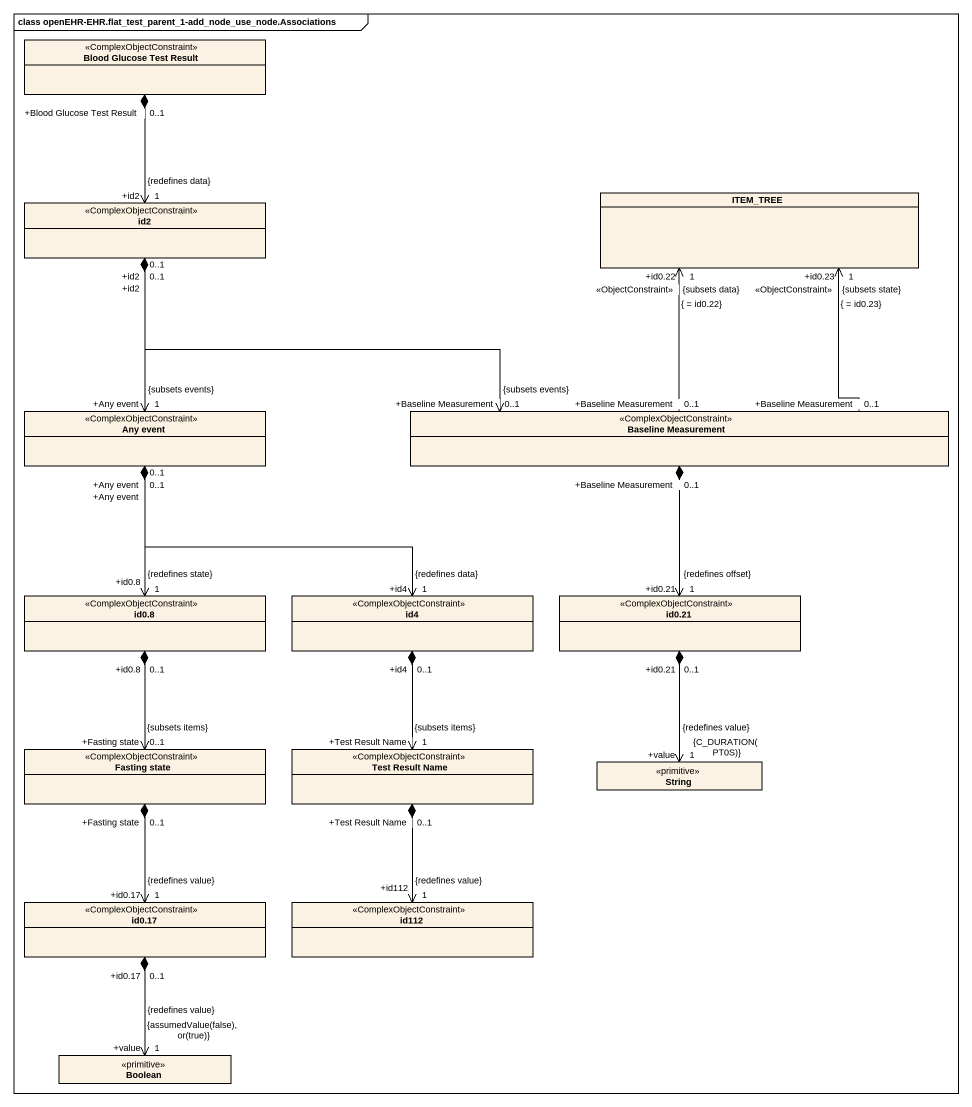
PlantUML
@startuml
mainframe class openEHR-EHR.flat_test_parent_1-add_node_use_node.Associations
hide circle
hide empty members
class "Blood Glucose Test Result" as Blood_Glucose_Test_Result <<ComplexObjectConstraint>>
class id2 <<ComplexObjectConstraint>>
class ITEM_TREE
class "Any event" as Any_event <<ComplexObjectConstraint>>
class "Baseline Measurement" as Baseline_Measurement <<ComplexObjectConstraint>>
class "id0.8" as id0_8 <<ComplexObjectConstraint>>
class id4 <<ComplexObjectConstraint>>
class "id0.21" as id0_21 <<ComplexObjectConstraint>>
class "Fasting state" as Fasting_state <<ComplexObjectConstraint>>
class "Test Result Name" as Test_Result_Name <<ComplexObjectConstraint>>
class String <<primitive>>
class "id0.17" as id0_17 <<ComplexObjectConstraint>>
class id112 <<ComplexObjectConstraint>>
class Boolean <<primitive>>
Blood_Glucose_Test_Result "+Blood Glucose Test Result\n0..1" *--> "+id2\n1\n{redefines data}" id2
id2 "+id2\n0..1" *--> "+Any event\n1\n{subsets events}" Any_event
id2 "+id2\n0..1" *-right-> "+Baseline Measurement\n0..1\n{subsets events}" Baseline_Measurement
Any_event "+Any event\n0..1" *--> "+id0.8\n1\n{redefines state}" id0_8
Any_event "+Any event\n0..1" *--> "+id4\n1\n{redefines data}" id4
Baseline_Measurement "+Baseline Measurement\n0..1" -up-> "+id0.22\n<<ObjectConstraint>>\n1\n{ = id0.22}\n{subsets data}" ITEM_TREE
Baseline_Measurement "+Baseline Measurement\n0..1" -up-> "+id0.23\n<<ObjectConstraint>>\n1\n{ = id0.23}\n{subsets state}" ITEM_TREE
Baseline_Measurement "+Baseline Measurement\n0..1" *--> "+id0.21\n1\n{redefines offset}" id0_21
id0_8 "+id0.8\n0..1" *--> "+Fasting state\n0..1\n{subsets items}" Fasting_state
id4 "+id4\n0..1" *--> "+Test Result Name\n1\n{subsets items}" Test_Result_Name
id0_21 "+id0.21\n0..1" *--> "+value\n1\n{C_DURATION(PT0S)}\n{redefines value}" String
Fasting_state "+Fasting state\n0..1" *--> "+id0.17\n1\n{redefines value}" id0_17
Test_Result_Name "+Test Result Name\n0..1" *--> "+id112\n1\n{redefines value}" id112
id0_17 "+id0.17\n0..1" *--> "+value\n1\n{assumedValue(false), or(true)}\n{redefines value}" Boolean
@enduml
